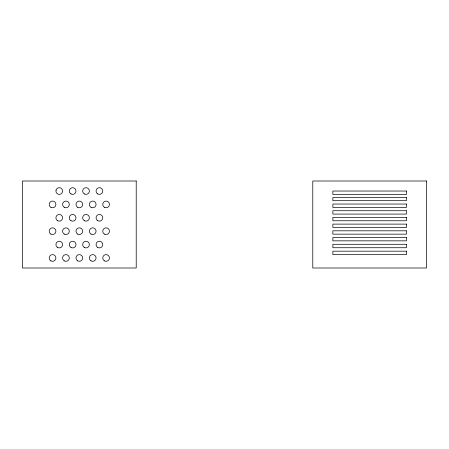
<?xml version="1.0" encoding="UTF-8"?>
<svg xmlns="http://www.w3.org/2000/svg" width="449" height="449" viewBox="0 0 449 449"><rect width="100%" height="100%" fill="white"/><g stroke="black" fill="none" stroke-linecap="round" stroke-linejoin="round"><path stroke-width="0.67" d="M56.024 190.174L56.024 191.908A3.345 3.345 0 0 0 61.176 193.783A3.345 3.345 0 0 0 61.176 188.299A3.345 3.345 0 0 0 56.024 190.174M136.215 181.003L22.45 181.003L22.45 267.997L136.215 267.997L136.215 181.003M426.55 181.003L312.785 181.003L312.785 267.997L426.55 267.997L426.55 181.003M406.474 191.038L332.861 191.038L332.861 194.389L406.474 194.389L406.474 191.038M406.474 197.538L332.861 197.538L332.861 200.692L406.474 200.692L406.474 197.538M406.474 204.037L332.861 204.037L332.861 207.387L406.474 207.387L406.474 204.037M406.474 210.733L332.861 210.733L332.861 214.078L406.474 214.078L406.474 210.733M406.474 217.423L332.861 217.423L332.861 220.768L406.474 220.768L406.474 217.423M406.474 224.113L332.861 224.113L332.861 227.463L406.474 227.463L406.474 224.113M406.474 230.808L332.861 230.808L332.861 234.154L406.474 234.154L406.474 230.808M406.474 237.499L332.861 237.499L332.861 240.844L406.474 240.844L406.474 237.499M406.474 244.29L332.861 244.29L332.861 247.73L406.474 247.73L406.474 244.29M406.474 251.171L332.861 251.171L332.861 254.611L406.474 254.611L406.474 251.171M70.964 193.94A3.345 3.345 0 0 0 75.988 191.038A3.345 3.345 0 0 0 70.964 188.142A3.345 3.345 0 0 0 70.964 193.94M84.35 193.94A3.345 3.345 0 0 0 89.368 191.038A3.345 3.345 0 0 0 84.35 188.142A3.345 3.345 0 0 0 84.35 193.94M97.736 193.94A3.345 3.345 0 0 0 102.754 191.038A3.345 3.345 0 0 0 97.736 188.142A3.345 3.345 0 0 0 97.736 193.94M50.889 207.32A3.345 3.345 0 0 0 55.912 204.424A3.345 3.345 0 0 0 50.889 201.528A3.345 3.345 0 0 0 50.889 207.32M64.274 207.32A3.345 3.345 0 0 0 69.292 204.424A3.345 3.345 0 0 0 64.274 201.528A3.345 3.345 0 0 0 64.274 207.32M77.66 207.32A3.345 3.345 0 0 0 82.678 204.424A3.345 3.345 0 0 0 77.66 201.528A3.345 3.345 0 0 0 77.66 207.32M91.04 207.32A3.345 3.345 0 0 0 96.064 204.424A3.345 3.345 0 0 0 91.04 201.528A3.345 3.345 0 0 0 91.04 207.32M104.426 207.32A3.345 3.345 0 0 0 109.444 204.424A3.345 3.345 0 0 0 104.426 201.528A3.345 3.345 0 0 0 104.426 207.32M57.584 220.706A3.345 3.345 0 0 0 62.602 217.81A3.345 3.345 0 0 0 57.584 214.908A3.345 3.345 0 0 0 57.584 220.706M70.964 220.706A3.345 3.345 0 0 0 75.988 217.81A3.345 3.345 0 0 0 70.964 214.908A3.345 3.345 0 0 0 70.964 220.706M84.35 220.706A3.345 3.345 0 0 0 89.368 217.81A3.345 3.345 0 0 0 84.35 214.908A3.345 3.345 0 0 0 84.35 220.706M97.736 220.706A3.345 3.345 0 0 0 102.754 217.81A3.345 3.345 0 0 0 97.736 214.908A3.345 3.345 0 0 0 97.736 220.706M50.889 234.092A3.345 3.345 0 0 0 55.912 231.19A3.345 3.345 0 0 0 50.889 228.294A3.345 3.345 0 0 0 50.889 234.092M64.274 234.092A3.345 3.345 0 0 0 69.292 231.19A3.345 3.345 0 0 0 64.274 228.294A3.345 3.345 0 0 0 64.274 234.092M77.66 234.092A3.345 3.345 0 0 0 82.678 231.19A3.345 3.345 0 0 0 77.66 228.294A3.345 3.345 0 0 0 77.66 234.092M91.04 234.092A3.345 3.345 0 0 0 96.064 231.19A3.345 3.345 0 0 0 91.04 228.294A3.345 3.345 0 0 0 91.04 234.092M104.426 234.092A3.345 3.345 0 0 0 109.444 231.19A3.345 3.345 0 0 0 104.426 228.294A3.345 3.345 0 0 0 104.426 234.092M57.584 247.472A3.345 3.345 0 0 0 62.602 244.576A3.345 3.345 0 0 0 57.584 241.68A3.345 3.345 0 0 0 57.584 247.472M70.964 247.472A3.345 3.345 0 0 0 75.988 244.576A3.345 3.345 0 0 0 70.964 241.68A3.345 3.345 0 0 0 70.964 247.472M84.35 247.472A3.345 3.345 0 0 0 89.368 244.576A3.345 3.345 0 0 0 84.35 241.68A3.345 3.345 0 0 0 84.35 247.472M97.736 247.472A3.345 3.345 0 0 0 102.754 244.576A3.345 3.345 0 0 0 97.736 241.68A3.345 3.345 0 0 0 97.736 247.472M50.889 260.858A3.345 3.345 0 0 0 55.912 257.962A3.345 3.345 0 0 0 50.889 255.06A3.345 3.345 0 0 0 50.889 260.858M64.274 260.858A3.345 3.345 0 0 0 69.292 257.962A3.345 3.345 0 0 0 64.274 255.06A3.345 3.345 0 0 0 64.274 260.858M77.66 260.858A3.345 3.345 0 0 0 82.678 257.962A3.345 3.345 0 0 0 77.66 255.06A3.345 3.345 0 0 0 77.66 260.858M91.04 260.858A3.345 3.345 0 0 0 96.064 257.962A3.345 3.345 0 0 0 91.04 255.06A3.345 3.345 0 0 0 91.04 260.858M104.426 260.858A3.345 3.345 0 0 0 109.444 257.962A3.345 3.345 0 0 0 104.426 255.06A3.345 3.345 0 0 0 104.426 260.858"/></g></svg>
